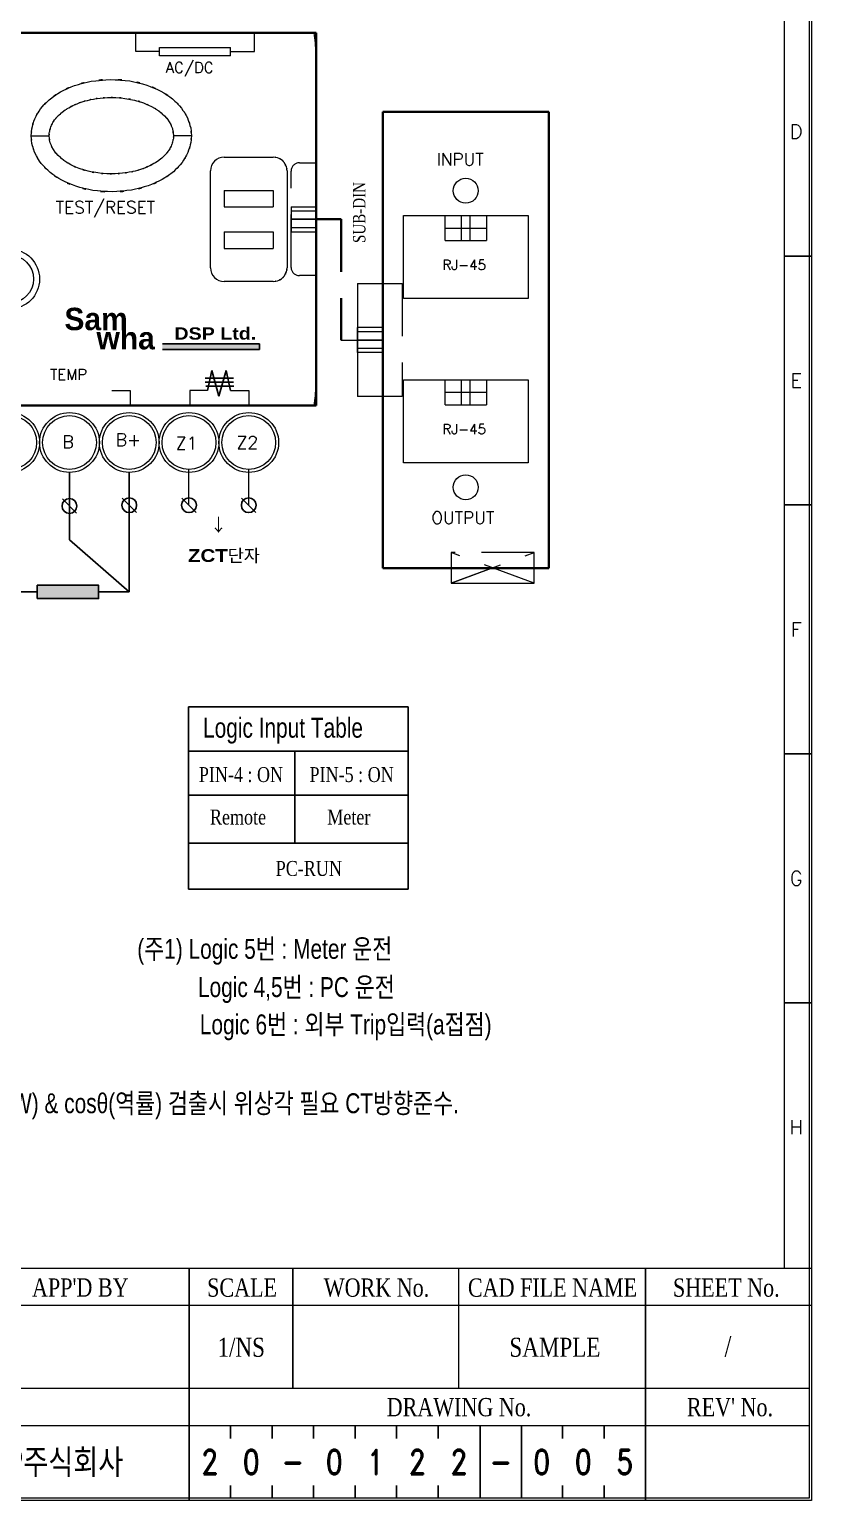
# Model space of a CAD drawing. Header units: millimetres. Extents: x 54 to 1685, y 68 to 1015.
# Drawn here: x 792 to 886.2, y 379.5 to 556.9 of the extents above; entities that cross this region are included whole.
import ezdxf
from ezdxf.enums import TextEntityAlignment as Align

# ---------------------------------------------------------------- set-up
doc = ezdxf.new("R2010")
doc.units = ezdxf.units.MM
doc.linetypes.add('DASHED2', pattern=[9.525, 6.35, -3.175])
for name, color, linetype in [('20', 2, 'Continuous'), ('30', 3, 'Continuous'), ('40', 7, 'Continuous'), ('70', 7, 'Continuous')]:
    doc.layers.add(name, color=color, linetype=linetype)
doc.styles.add('SD', font='ROMAND.shx', dxfattribs={"width": 0.8})
doc.styles.add('SIMPLEX', font='SIMPLEX.shx', dxfattribs={"bigfont": 'HBRDS.shx'})
doc.styles.add('SS', font='batang.ttc', dxfattribs={"width": 0.8})
doc.styles.get("Standard").update_dxf_attribs({"font": 'BareunDotumPro1.ttf'})
doc.styles.add('STYLE2', font='romant.shx')
doc.styles.add('굴림체', font='gulim.ttc')

msp = doc.modelspace()

# ---------------------------------------------------------------- hatches: boundary and pattern name
for color, points in [(5, [(808.029, 518.278), (808.029, 518.944), (819.733, 518.944), (819.733, 518.278)]), (256, [(792.943, 489.862), (792.943, 488.257), (800.324, 488.257), (800.324, 489.862)])]:
    msp.add_hatch(color=color).paths.add_polyline_path(points)

# ---------------------------------------------------------------- linework, layer by layer
at = {"color": 7, "lineweight": 30}
for p, q in [((826.555, 556.432), (673.516, 556.432)), ((826.555, 511.512), (826.555, 556.432)), ((673.516, 511.512), (826.555, 511.512))]:
    msp.add_line(p, q, dxfattribs=at)
at = {"color": 7, "lineweight": 15}
for p, q in [((792.217, 544.05), (794.377, 544.05)), ((811.509, 544.05), (809.35, 544.05))]:
    msp.add_line(p, q, dxfattribs=at)
at = {"color": 7, "lineweight": 0}
for p, q in [((815.466, 541.463), (821.376, 541.463)), ((813.81, 528.137), (813.81, 539.807)), ((823.031, 539.807), (823.031, 528.137)), ((815.466, 537.463), (821.376, 537.463)), ((815.466, 535.463), (821.376, 535.463)), ((815.466, 532.463), (821.376, 532.463)), ((815.466, 530.463), (821.376, 530.463)), ((821.376, 526.482), (815.466, 526.482))]:
    msp.add_line(p, q, dxfattribs=at)
at = {"color": 5}
for p, q in [((808.029, 518.944), (819.733, 518.944)), ((819.733, 518.278), (808.029, 518.278)), ((819.733, 518.944), (819.733, 518.278))]:
    msp.add_line(p, q, dxfattribs=at)
at = {"color": 7}
for p, q in [((814.869, 514.81), (813.17, 514.81)), ((814.883, 514.324), (813.184, 514.324)), ((816.568, 514.81), (814.869, 514.81)), ((816.582, 514.324), (814.883, 514.324)), ((814.932, 513.842), (813.233, 513.842)), ((816.631, 513.842), (814.932, 513.842))]:
    msp.add_line(p, q, dxfattribs=at)
at = {"color": 7, "linetype": 'DASHED2'}
for p, q in [((813.453, 513.339), (813.987, 515.758)), ((814.836, 512.672), (813.987, 515.758)), ((815.686, 515.758), (814.836, 512.672)), ((816.219, 513.339), (815.686, 515.758))]:
    msp.add_line(p, q, dxfattribs=at)
for p, q in [((796.824, 503.47), (796.824, 495.357)), ((804.023, 489.06), (804.023, 503.47)), ((796.824, 495.357), (804.023, 489.06)), ((789.626, 489.06), (792.943, 489.06)), ((800.324, 489.06), (804.023, 489.06)), ((811.146, 453.229), (811.146, 475.224)), ((811.146, 475.224), (837.643, 475.224)), ((837.643, 475.224), (837.643, 453.229)), ((811.146, 469.886), (837.643, 469.886)), ((823.967, 458.781), (823.967, 469.886)), ((811.146, 464.547), (837.643, 464.547)), ((811.146, 458.781), (837.643, 458.781)), ((837.643, 453.229), (811.146, 453.229))]:
    msp.add_line(p, q)
at = {"color": 0}
for p, q in [((797.682, 498.545), (795.966, 500.282)), ((804.881, 498.644), (803.165, 500.381)), ((812.078, 498.644), (810.362, 500.381)), ((819.278, 498.644), (817.562, 500.381))]:
    msp.add_line(p, q, dxfattribs=at)
msp.add_lwpolyline([(792.943, 488.257), (792.943, 489.862), (800.324, 489.862), (800.324, 488.257)], close=True)
at = {"color": 7, "lineweight": 15}
for centre, radius in [((789.626, 526.773), 3.599), ((789.626, 526.773), 2.879), ((789.626, 507.069), 3.599), ((789.626, 507.069), 3.239), ((796.824, 507.069), 3.599), ((796.825, 507.069), 3.24), ((804.023, 507.069), 3.599), ((804.023, 507.069), 3.239), ((811.221, 507.069), 3.599), ((811.222, 507.069), 3.239), ((818.42, 507.069), 3.6), ((818.419, 507.069), 3.239)]:
    msp.add_circle(centre, radius, dxfattribs=at)
at = {"color": 0}
for centre in [(796.824, 499.414), (804.023, 499.512), (811.22, 499.512), (818.42, 499.512)]:
    msp.add_circle(centre, 0.891, dxfattribs=at)
at = {"color": 7, "lineweight": 15}
for points, knots in [([(826.324, 556.432), (826.324, 556.426), (826.32, 556.422), (826.316, 556.422), (826.31, 556.422), (826.307, 556.426), (826.307, 556.432), (826.307, 556.436), (826.31, 556.441), (826.316, 556.441), (826.32, 556.441), (826.324, 556.436), (826.324, 556.432)], [0, 0, 0, 0, 1, 1, 1, 2, 2, 2, 3, 3, 3, 4, 4, 4, 4]), ([(792.217, 544.05), (792.289, 545.278), (792.156, 543.644), (792.284, 544.868), (792.761, 546.72), (792.043, 544.274), (792.642, 546.09), (793.627, 547.92), (792.236, 545.527), (793.339, 547.286), (794.844, 548.986), (792.769, 546.785), (794.376, 548.387), (796.391, 549.867), (793.654, 547.969), (795.745, 549.337), (798.246, 550.53), (794.875, 549.021), (797.431, 550.092), (800.41, 550.933), (796.413, 549.902), (799.428, 550.607), (802.897, 551), (798.262, 550.582), (801.746, 550.816), (805.275, 550.635), (800.578, 550.985), (804.095, 550.642), (807.159, 549.973), (803.097, 550.956), (806.127, 550.15), (808.729, 549.108), (805.296, 550.58), (807.843, 549.413), (809.983, 548.065), (807.181, 549.939), (809.245, 548.477), (810.898, 546.889), (808.76, 549.071), (810.314, 547.386), (811.46, 545.634), (810.011, 548.017), (811.038, 546.194), (811.676, 544.388), (810.907, 546.821), (811.424, 544.978), (811.587, 543.588), (811.416, 545.445), (811.509, 544.05)], [0, 0, 0, 0, 1, 1, 1, 2, 2, 2, 3, 3, 3, 4, 4, 4, 5, 5, 5, 6, 6, 6, 7, 7, 7, 8, 8, 8, 9, 9, 9, 10, 10, 10, 11, 11, 11, 12, 12, 12, 13, 13, 13, 14, 14, 14, 15, 15, 15, 16, 16, 16, 16]), ([(794.377, 544.05), (794.393, 544.484), (794.364, 543.906), (794.391, 544.338), (794.456, 544.802), (794.362, 544.186), (794.439, 544.647), (794.562, 545.136), (794.389, 544.487), (794.526, 544.971), (794.712, 545.471), (794.454, 544.808), (794.655, 545.302), (794.905, 545.801), (794.562, 545.141), (794.825, 545.632), (795.138, 546.121), (794.713, 545.474), (795.039, 545.956), (795.415, 546.434), (794.906, 545.802), (795.295, 546.271), (795.734, 546.735), (795.14, 546.124), (795.59, 546.577), (796.095, 547.024), (795.417, 546.435), (795.931, 546.871), (796.502, 547.299), (795.736, 546.737), (796.314, 547.152), (796.955, 547.561), (796.095, 547.025), (796.743, 547.42), (797.462, 547.808), (796.499, 547.301), (797.225, 547.674), (798.023, 548.034), (796.955, 547.564), (797.759, 547.909), (798.632, 548.234), (797.464, 547.811), (798.343, 548.121), (799.306, 548.408), (798.019, 548.037), (798.987, 548.307), (800.058, 548.551), (798.625, 548.238), (799.703, 548.463), (800.907, 548.653), (799.299, 548.415), (800.507, 548.581), (801.86, 548.696), (800.054, 548.562), (801.409, 548.648), (802.909, 548.66), (800.909, 548.668), (802.409, 548.645), (804.052, 548.518), (801.863, 548.715), (803.503, 548.546), (805.223, 548.246), (802.936, 548.679), (804.647, 548.329), (806.303, 547.855), (804.106, 548.523), (805.745, 547.996), (807.224, 547.372), (805.267, 548.237), (806.723, 547.562), (808.009, 546.807), (806.315, 547.848), (807.57, 547.043), (808.66, 546.154), (807.236, 547.373), (808.282, 546.433), (809.161, 545.39), (808.031, 546.814), (808.847, 545.721), (809.454, 544.519), (808.705, 546.149), (809.221, 544.906), (809.466, 543.629), (809.21, 545.341), (809.35, 544.05)], [0, 0, 0, 0, 1, 1, 1, 2, 2, 2, 3, 3, 3, 4, 4, 4, 5, 5, 5, 6, 6, 6, 7, 7, 7, 8, 8, 8, 9, 9, 9, 10, 10, 10, 11, 11, 11, 12, 12, 12, 13, 13, 13, 14, 14, 14, 15, 15, 15, 16, 16, 16, 17, 17, 17, 18, 18, 18, 19, 19, 19, 20, 20, 20, 21, 21, 21, 22, 22, 22, 23, 23, 23, 24, 24, 24, 25, 25, 25, 26, 26, 26, 27, 27, 27, 28, 28, 28, 28]), ([(811.509, 544.05), (811.437, 542.822), (811.571, 544.455), (811.443, 543.232), (810.966, 541.38), (811.684, 543.825), (811.084, 542.01), (810.101, 540.18), (811.492, 542.573), (810.388, 540.812), (808.882, 539.114), (810.959, 541.315), (809.35, 539.712), (807.336, 538.232), (810.075, 540.131), (807.981, 538.762), (805.481, 537.569), (808.852, 539.078), (806.296, 538.008), (803.317, 537.165), (807.312, 538.198), (804.297, 537.492), (800.828, 537.1), (805.465, 537.517), (801.981, 537.284), (798.45, 537.465), (803.148, 537.115), (799.631, 537.459), (796.568, 538.127), (800.631, 537.144), (797.601, 537.951), (794.998, 538.992), (798.43, 537.519), (795.884, 538.687), (793.744, 540.034), (796.546, 538.162), (794.482, 539.623), (792.828, 541.211), (794.967, 539.03), (793.412, 540.713), (792.267, 542.466), (793.716, 540.082), (792.688, 541.906), (792.051, 543.711), (792.819, 541.278), (792.303, 543.122), (792.139, 544.511), (792.31, 542.655), (792.217, 544.05)], [0, 0, 0, 0, 1, 1, 1, 2, 2, 2, 3, 3, 3, 4, 4, 4, 5, 5, 5, 6, 6, 6, 7, 7, 7, 8, 8, 8, 9, 9, 9, 10, 10, 10, 11, 11, 11, 12, 12, 12, 13, 13, 13, 14, 14, 14, 15, 15, 15, 16, 16, 16, 16]), ([(809.35, 544.05), (809.334, 543.617), (809.363, 544.194), (809.336, 543.762), (809.271, 543.298), (809.366, 543.915), (809.288, 543.453), (809.164, 542.965), (809.338, 543.613), (809.201, 543.129), (809.015, 542.629), (809.273, 543.291), (809.072, 542.798), (808.823, 542.299), (809.164, 542.958), (808.901, 542.468), (808.588, 541.978), (809.014, 542.625), (808.688, 542.145), (808.312, 541.667), (808.821, 542.297), (808.434, 541.829), (807.993, 541.365), (808.587, 541.977), (808.136, 541.524), (807.631, 541.076), (808.31, 541.664), (807.796, 541.229), (807.226, 540.801), (807.993, 541.363), (807.413, 540.948), (806.773, 540.539), (807.632, 541.075), (806.983, 540.679), (806.266, 540.293), (807.228, 540.799), (806.502, 540.426), (805.706, 540.066), (806.773, 540.536), (805.969, 540.191), (805.095, 539.865), (806.263, 540.289), (805.384, 539.98), (804.422, 539.692), (805.708, 540.064), (804.741, 539.793), (803.669, 539.548), (805.101, 539.862), (804.025, 539.637), (802.82, 539.447), (804.428, 539.685), (803.221, 539.519), (801.868, 539.404), (803.673, 539.538), (802.318, 539.452), (800.818, 539.439), (802.819, 539.432), (801.317, 539.455), (799.676, 539.582), (801.863, 539.384), (800.224, 539.554), (798.503, 539.853), (800.791, 539.42), (799.08, 539.77), (797.426, 540.245), (799.622, 539.576), (797.982, 540.104), (796.503, 540.727), (798.461, 539.862), (797.004, 540.536), (795.718, 541.291), (797.411, 540.251), (796.156, 541.057), (795.068, 541.945), (796.492, 540.726), (795.445, 541.667), (794.565, 542.709), (795.696, 541.285), (794.881, 542.379), (794.273, 543.58), (795.023, 541.951), (794.506, 543.193), (794.26, 544.471), (794.517, 542.758), (794.377, 544.05)], [0, 0, 0, 0, 1, 1, 1, 2, 2, 2, 3, 3, 3, 4, 4, 4, 5, 5, 5, 6, 6, 6, 7, 7, 7, 8, 8, 8, 9, 9, 9, 10, 10, 10, 11, 11, 11, 12, 12, 12, 13, 13, 13, 14, 14, 14, 15, 15, 15, 16, 16, 16, 17, 17, 17, 18, 18, 18, 19, 19, 19, 20, 20, 20, 21, 21, 21, 22, 22, 22, 23, 23, 23, 24, 24, 24, 25, 25, 25, 26, 26, 26, 27, 27, 27, 28, 28, 28, 28]), ([(826.563, 515.617), (826.563, 515.611), (826.56, 515.608), (826.555, 515.608), (826.55, 515.608), (826.544, 515.611), (826.544, 515.617), (826.544, 515.621), (826.55, 515.625), (826.555, 515.625), (826.56, 515.625), (826.563, 515.621), (826.563, 515.617)], [0, 0, 0, 0, 1, 1, 1, 2, 2, 2, 3, 3, 3, 4, 4, 4, 4]), ([(826.324, 511.512), (826.324, 511.508), (826.32, 511.504), (826.316, 511.504), (826.31, 511.504), (826.307, 511.508), (826.307, 511.512), (826.307, 511.518), (826.31, 511.522), (826.316, 511.522), (826.32, 511.522), (826.324, 511.518), (826.324, 511.512)], [0, 0, 0, 0, 1, 1, 1, 2, 2, 2, 3, 3, 3, 4, 4, 4, 4])]:
    msp.add_open_spline(points, degree=3, knots=knots, dxfattribs=at)
for points in [[(826.555, 554.014), (826.485, 554.821), (826.405, 555.626), (826.316, 556.432)], [(826.316, 511.512), (826.405, 512.317), (826.485, 513.124), (826.555, 513.931)]]:
    msp.add_open_spline(points, degree=3, dxfattribs=at)
at = {"color": 7, "lineweight": 0}
for points in [[(815.466, 541.463), (814.551, 541.463), (813.81, 540.72), (813.81, 539.807)], [(813.81, 528.137), (813.81, 527.224), (814.551, 526.482), (815.466, 526.482)]]:
    msp.add_open_spline(points, degree=3, dxfattribs=at)
for points in [[(823.031, 539.807), (822.943, 540.579), (823.105, 539.555), (822.95, 540.319), (822.628, 541.026), (823.098, 540.103), (822.715, 540.78), (822.19, 541.353), (822.922, 540.621), (822.349, 541.146), (821.672, 541.528), (822.595, 541.059), (821.887, 541.382), (821.124, 541.535), (822.148, 541.374), (821.376, 541.463)], [(821.376, 526.482), (822.148, 526.571), (821.124, 526.409), (821.887, 526.563), (822.595, 526.885), (821.672, 526.416), (822.349, 526.798), (822.922, 527.323), (822.19, 526.592), (822.715, 527.164), (823.098, 527.842), (822.628, 526.919), (822.95, 527.625), (823.105, 528.388), (822.943, 527.365), (823.031, 528.137)]]:
    msp.add_open_spline(points, degree=3, knots=[0, 0, 0, 0, 1, 1, 1, 2, 2, 2, 3, 3, 3, 4, 4, 4, 5, 5, 5, 5], dxfattribs=at)
at = {"layer": '20', "color": 0, "lineweight": 13}
msp.add_lwpolyline([(509.523, 407.541), (509.523, 646.241), (882.923, 646.241), (882.923, 407.541)], dxfattribs=at)
at = {"layer": '30', "color": 0}
for p, q in [((886.223, 529.541), (882.923, 529.541)), ((886.223, 499.541), (882.923, 499.541)), ((886.223, 469.541), (882.923, 469.541)), ((886.223, 439.541), (882.923, 439.541))]:
    msp.add_line(p, q, dxfattribs=at)
at = {"layer": '40', "color": 0}
for p, q in [((811.223, 379.541), (811.223, 407.541)), ((823.723, 393.041), (823.723, 407.541)), ((866.223, 393.041), (866.223, 407.541)), ((866.223, 379.541), (866.223, 393.041)), ((816.223, 387.041), (816.223, 388.541)), ((821.223, 387.041), (821.223, 388.541)), ((826.223, 387.041), (826.223, 388.541)), ((831.223, 387.041), (831.223, 388.541)), ((836.223, 387.041), (836.223, 388.541)), ((841.238, 387.041), (841.238, 388.541)), ((846.291, 379.841), (846.291, 388.541)), ((851.291, 379.841), (851.291, 388.541)), ((856.223, 387.041), (856.223, 388.541)), ((861.223, 387.041), (861.223, 388.541)), ((816.223, 379.841), (816.223, 381.341)), ((821.223, 379.841), (821.223, 381.341)), ((826.223, 379.841), (826.223, 381.341)), ((831.223, 379.841), (831.223, 381.341)), ((836.223, 379.841), (836.223, 381.341)), ((841.238, 379.841), (841.238, 381.341)), ((856.223, 379.841), (856.223, 381.341)), ((861.223, 379.841), (861.223, 381.341))]:
    msp.add_line(p, q, dxfattribs=at)
at = {"layer": '40', "color": 0, "lineweight": 13}
for p, q in [((843.723, 393.041), (843.723, 407.541)), ((886.223, 403.041), (736.223, 403.041)), ((886.023, 393.041), (736.223, 393.041)), ((886.023, 388.541), (736.223, 388.541))]:
    msp.add_line(p, q, dxfattribs=at)
at = {"layer": '70', "lineweight": 15}
for p, q in [((804.806, 554.199), (804.806, 556.432)), ((819.114, 554.199), (819.114, 556.432)), ((807.686, 554.199), (804.806, 554.199)), ((807.686, 553.695), (807.686, 554.672)), ((807.686, 554.672), (816.234, 554.672)), ((816.234, 553.695), (807.686, 553.695)), ((816.234, 553.695), (816.234, 554.672)), ((816.234, 554.199), (819.114, 554.199)), ((831.531, 526.22), (834.567, 526.22)), ((831.531, 526.22), (831.531, 512.62)), ((834.567, 526.22), (834.567, 512.62)), ((831.531, 517.92), (831.531, 520.92)), ((834.567, 520.92), (831.531, 520.92)), ((834.567, 520.42), (831.531, 520.42)), ((834.567, 517.92), (834.567, 520.92)), ((829.572, 519.42), (834.567, 519.42)), ((834.567, 519.42), (831.531, 519.42)), ((834.567, 518.42), (831.531, 518.42)), ((834.567, 517.92), (831.531, 517.92)), ((801.924, 513.339), (804.14, 513.339)), ((804.14, 513.339), (804.14, 511.512)), ((813.453, 513.339), (811.328, 513.339)), ((811.328, 513.339), (811.328, 511.512)), ((816.219, 513.339), (818.436, 513.339)), ((818.436, 513.339), (818.436, 511.512)), ((834.567, 512.62), (831.531, 512.62)), ((811.22, 499.512), (811.22, 503.83)), ((818.42, 499.512), (818.42, 503.83))]:
    msp.add_line(p, q, dxfattribs=at)
at = {"layer": '70', "lineweight": 30}
for p, q in [((834.567, 491.92), (834.567, 546.92)), ((834.567, 546.92), (854.567, 546.92)), ((854.567, 546.92), (854.567, 491.92)), ((854.567, 491.92), (834.567, 491.92))]:
    msp.add_line(p, q, dxfattribs=at)
at = {"layer": '70', "linetype": 'DASHED2', "lineweight": 15}
for p, q in [((826.555, 526.482), (826.555, 541.482)), ((823.518, 528.182), (823.518, 539.782)), ((824.518, 540.782), (826.555, 540.782)), ((823.518, 535.482), (826.555, 535.482)), ((823.518, 535.482), (823.518, 532.482)), ((823.518, 534.982), (826.555, 534.982)), ((826.555, 533.982), (823.518, 533.982)), ((823.518, 533.982), (826.555, 533.982)), ((826.555, 535.482), (826.555, 532.482)), ((823.518, 532.982), (826.555, 532.982)), ((823.518, 532.482), (826.555, 532.482)), ((826.555, 527.182), (824.518, 527.182)), ((834.567, 526.22), (836.897, 526.22)), ((836.897, 526.22), (836.897, 512.62)), ((836.897, 512.62), (833.567, 512.62))]:
    msp.add_line(p, q, dxfattribs=at)
at = {"layer": '70', "lineweight": 13}
for p, q in [((815.466, 537.463), (815.466, 535.463)), ((821.376, 537.463), (821.376, 535.463)), ((815.466, 532.463), (815.466, 530.463)), ((821.376, 532.463), (821.376, 530.463)), ((852.798, 490.106), (852.798, 493.799)), ((847.71, 491.92), (842.798, 490.106)), ((852.798, 490.106), (847.887, 491.92)), ((842.798, 490.106), (852.798, 490.106)), ((842.798, 490.106), (852.798, 490.106))]:
    msp.add_line(p, q, dxfattribs=at)
at = {"layer": '70', "color": 0, "linetype": 'DASHED2', "lineweight": 30}
for p, q in [((826.555, 533.982), (829.572, 533.982)), ((829.572, 533.982), (829.572, 519.42))]:
    msp.add_line(p, q, dxfattribs=at)
at = {"layer": '70', "color": 4, "lineweight": 15}
for p, q in [((837.067, 534.42), (852.067, 534.42)), ((837.067, 524.42), (837.067, 534.42)), ((842.067, 531.42), (842.067, 534.42)), ((844.067, 531.42), (844.067, 534.42)), ((845.067, 534.42), (845.067, 531.42)), ((847.067, 534.42), (847.067, 531.42)), ((852.067, 534.42), (852.067, 524.42)), ((842.067, 532.92), (847.067, 532.92)), ((842.067, 531.42), (847.067, 531.42)), ((852.067, 524.42), (837.067, 524.42)), ((837.067, 514.623), (852.067, 514.623)), ((837.067, 504.623), (837.067, 514.623)), ((842.067, 511.623), (842.067, 514.623)), ((844.067, 511.623), (844.067, 514.623)), ((845.067, 514.623), (845.067, 511.623)), ((847.067, 514.623), (847.067, 511.623)), ((852.067, 514.623), (852.067, 504.623)), ((842.067, 513.123), (847.067, 513.123)), ((842.067, 511.623), (847.067, 511.623)), ((852.067, 504.623), (837.067, 504.623))]:
    msp.add_line(p, q, dxfattribs=at)
at = {"layer": '70', "color": 0, "linetype": 'DASHED2', "lineweight": 13}
for p, q in [((842.798, 493.799), (842.798, 490.106)), ((852.798, 493.799), (842.798, 493.799)), ((842.798, 490.106), (852.798, 493.799)), ((852.798, 490.106), (842.798, 493.799))]:
    msp.add_line(p, q, dxfattribs=at)
at = {"layer": '70', "color": 0, "lineweight": 13}
msp.add_line((506.223, 407.541), (886.223, 407.541), dxfattribs=at)
for points in [[(886.223, 379.541), (506.223, 379.541), (506.223, 649.541), (886.223, 649.541)], [(885.923, 379.841), (506.523, 379.841), (506.523, 649.241), (885.923, 649.241)]]:
    msp.add_lwpolyline(points, close=True, dxfattribs=at)
at = {"layer": '70', "lineweight": 15}
for centre in [(844.567, 537.42), (844.567, 501.672)]:
    msp.add_circle(centre, 1.5, dxfattribs=at)
at = {"layer": '70', "linetype": 'DASHED2', "lineweight": 15}
for centre, start, end in [((824.518, 539.782), 90, 180), ((824.518, 528.182), 180, 270)]:
    msp.add_arc(centre, 1, start, end, dxfattribs=at)
at = {"layer": '70', "color": 0}
msp.add_solid([(872.225, 406.504), (872.285, 406.504), (872.255, 406.324)], dxfattribs=at)

# ---------------------------------------------------------------- texts
at = {"color": 0, "style": 'STYLE2'}
for s, height, p in [('AC/DC', 1.3032, (808.422, 551.616)), ('INPUT', 1.4866, (841.055, 540.459)), ('TEST/RESET', 1.4866, (795.166, 534.675)), ('RJ-45', 1.1893, (841.758, 527.884)), ('TEMP', 1.3032, (794.479, 514.621)), ('RJ-45', 1.1893, (841.758, 508.087)), ('B', 1.525, (795.973, 506.391)), ('B+', 1.5253, (802.377, 506.645)), ('Z1', 1.5253, (809.628, 506.226)), ('Z2', 1.5253, (816.947, 506.303)), ('OUTPUT', 1.4866, (840.425, 497.257))]:
    msp.add_text(s, height=height, dxfattribs=at).set_placement(p)
at = {"color": 0, "style": 'SS', "width": 0.8}
msp.add_text('SUB-DIN', height=1.5, rotation=90, dxfattribs=at).set_placement((832.477, 531.116))
at = {"color": 0, "width": 0.8}
for s, height, style, p in [('Logic Input Table', 2.4, '굴림체', (812.916, 471.493)), ('PIN-4 : ON', 1.8, 'SS', (812.406, 466.149)), ('PIN-5 : ON', 1.8, 'SS', (825.741, 466.149)), ('Remote', 1.8, 'SS', (813.745, 461.025)), ('Meter', 1.8, 'SS', (827.884, 461.025)), ('PC-RUN', 1.8, 'SS', (821.669, 454.831)), ('삼화DSP주식회사', 3, 'SS', (778.587, 382.712))]:
    msp.add_text(s, height=height, dxfattribs=dict(at, style=style)).set_placement(p)
at = {"style": '굴림체', "width": 0.8}
for s, p in [('(주1) Logic 5번 : Meter 운전', (804.992, 444.838)), ('Logic 4,5번 : PC 운전', (812.304, 440.231)), ('Logic 6번 : 외부 Trip입력(a접점)', (812.529, 435.736)), ('(주2) 전력(KW) & cosθ(역률) 검출시 위상각 필요 CT방향준수.', (776.403, 426.23))]:
    msp.add_text(s, height=2.4, dxfattribs=at).set_placement(p)
at = {"color": 0, "style": 'SD', "width": 0.8}
for s, p in [('2', (813.723, 384.191)), ('0', (818.723, 384.191)), ('0', (828.723, 384.191)), ('1', (833.723, 384.191)), ('2', (838.723, 384.191)), ('2', (843.738, 384.191)), ('0', (853.723, 384.191)), ('0', (858.723, 384.191)), ('5', (863.723, 384.191)), ('-', (823.723, 384.191)), ('-', (848.791, 384.191))]:
    msp.add_text(s, height=3, dxfattribs=at).set_placement(p, align=Align.MIDDLE)
at = {"color": 20, "insert": (796.217, 523.308), "char_height": 2.7, "width": 9.70259, "attachment_point": 1}
msp.add_mtext('{\\fPump Demi Bold LET|b0|i0|c0|p2;Sam}', dxfattribs=at)
at = {"color": 5, "insert": (800.082, 520.997), "char_height": 2.7, "width": 9.70259, "attachment_point": 1}
msp.add_mtext('{\\fPump Demi Bold LET|b0|i0|c0|p2;wha}', dxfattribs=at)
at = {"color": 0, "insert": (809.463, 520.949), "char_height": 1.48095, "width": 26.3497, "attachment_point": 1}
msp.add_mtext('{\\fArial Black|b0|i0|c0|p34;DSP Ltd.}', dxfattribs=at)
at = {"layer": '30', "color": 0, "style": 'SIMPLEX'}
for s, p in [('D', (884.373, 544.541)), ('E', (884.373, 514.541)), ('F', (884.373, 484.541)), ('G', (884.373, 454.541)), ('H', (884.373, 424.541))]:
    msp.add_text(s, height=1.7, dxfattribs=at).set_placement(p, align=Align.MIDDLE)
at = {"layer": '40', "color": 0, "style": 'SS', "width": 0.8}
for s, height, p in [("APP'D BY", 2.2, (798.127, 404.126)), ('SCALE', 2.2, (817.617, 404.111)), ('WORK No.', 2.2, (833.813, 404.111)), ('CAD FILE NAME', 2.2, (855.015, 404.111)), ('SHEET No.', 2.2, (875.953, 404.111)), ('1/NS', 2.3, (817.515, 396.87)), ('SAMPLE', 2.3, (855.307, 396.87)), ('/', 2.5, (876.15, 396.87)), ('DRAWING No.', 2.2, (843.75, 389.705)), ("REV' No.", 2.2, (876.395, 389.705))]:
    msp.add_text(s, height=height, dxfattribs=at).set_placement(p, align=Align.CENTER)
at = {"layer": '70', "lineweight": 13, "char_height": 1.54228, "width": 22.27733, "attachment_point": 1, "style": '굴림체'}
for s, insert in [('{\\fGulimChe|b0|i0|c129|p34;↓}', (813.779, 497.901)), ('{\\fArial Black|b0|i0|c0|p34;ZCT\\fMoeumT R|b0|i0|c129|p18;단자}', (811.1, 494.217))]:
    msp.add_mtext(s, dxfattribs=dict(at, insert=insert))

doc.saveas('drawing.dxf')
